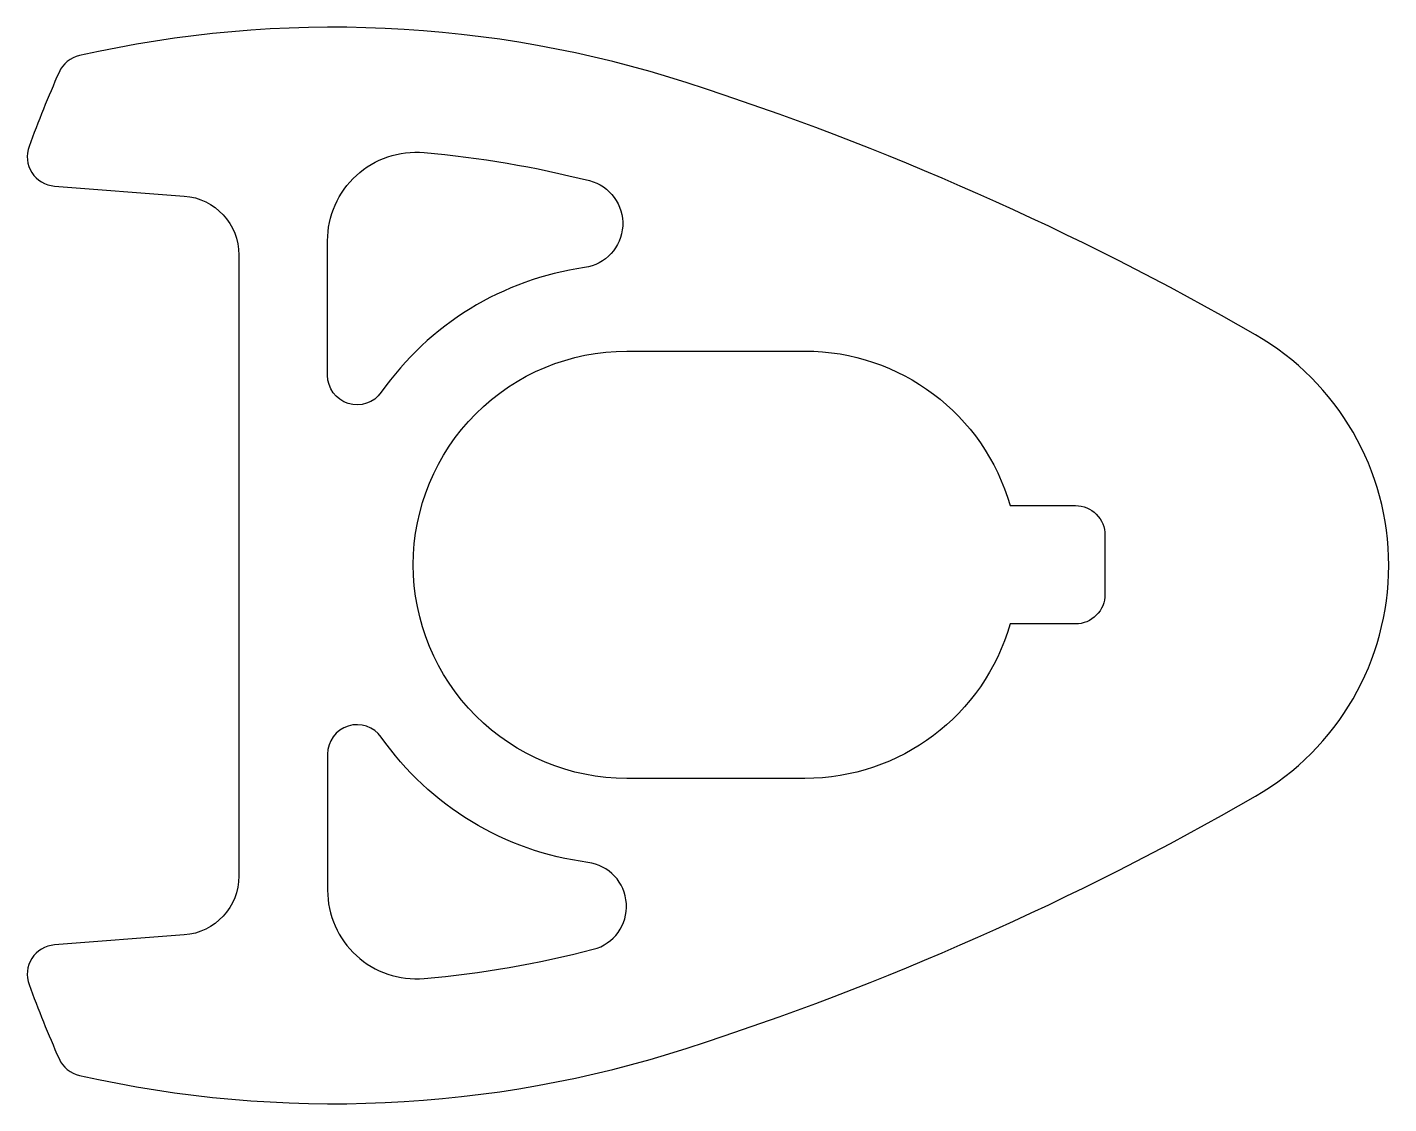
# Model space of a CAD drawing. Extents: x 589.6 to 635.6, y 557 to 593.4.
import ezdxf

# ---------------------------------------------------------------- set-up
doc = ezdxf.new("R2010")
doc.units = 0
doc.layers.get('0').update_dxf_attribs({"linetype": 'CONTINUOUS'})

msp = doc.modelspace()

# ---------------------------------------------------------------- linework, layer by layer
for points in [[(589.641, 589.351, 0.49741), (590.502, 588.008), (594.893, 587.671, -0.391896), (596.739, 585.676), (596.739, 564.681, -0.391896), (594.893, 562.686), (590.502, 562.349, 0.49741), (589.641, 561.006, 0.016457), (590.654, 558.506, 0.236931), (591.348, 557.937, 0.134272), (611.903, 558.859, 0.052724), (631.131, 567.379, 0.268249), (635.639, 575.178, 0.268249), (631.131, 582.978, 0.052724), (611.903, 591.498, 0.134272), (591.348, 592.42, 0.236931), (590.654, 591.851, 0.016457)], [(608.596, 588.191, -0.821349), (608.436, 585.253, 0.207251), (601.558, 581.036, -0.732717), (599.739, 581.611), (599.739, 586.156, -0.440114), (603.002, 589.144, -0.040603)], [(622.832, 577.203), (625.039, 577.203, -0.414214), (626.039, 576.203), (626.039, 574.203, -0.414214), (625.039, 573.203), (622.832, 573.203, -0.334254), (615.889, 567.978), (609.864, 567.978, -0.414214), (602.639, 575.203, -0.414214), (609.864, 582.428), (615.889, 582.428, -0.334254)], [(603.002, 561.213, 0.041583), (608.729, 562.2, 0.824319), (608.547, 565.139, -0.21012), (601.558, 569.371, 0.732717), (599.739, 568.796), (599.739, 564.201, 0.440114)]]:
    msp.add_lwpolyline(points, format="xyb", close=True)

doc.saveas('drawing.dxf')
